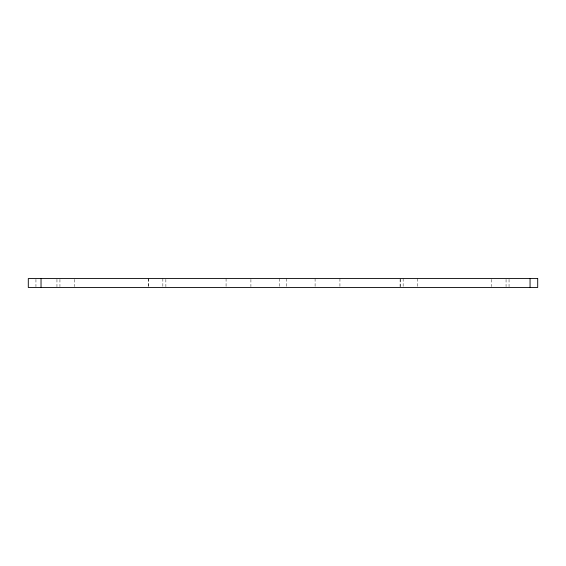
<?xml version="1.0" encoding="UTF-8"?>
<svg xmlns="http://www.w3.org/2000/svg" width="566" height="566" viewBox="0 0 566 566"><rect width="100%" height="100%" fill="white"/><g stroke="black" fill="none" stroke-linecap="round" stroke-linejoin="round"><path stroke-width="0.42" stroke-dasharray="2.83 2.12" d="M400.112 286.644L400.162 278.543M165.845 279.286L165.888 286.714M509.046 279.286L509.046 286.714M506.061 279.356L506.061 286.644M491.656 279.356L491.656 286.644M417.609 278.543L417.609 286.644M403.148 278.543L403.148 286.644M400.162 279.286L400.162 286.714M339.925 278.543L339.925 286.644M315.092 278.543L315.092 286.644M286.438 278.543L286.438 286.644M279.562 278.543L279.562 286.644M250.908 279.356L250.908 286.644M226.075 278.543L226.075 286.644M162.852 278.543L162.852 286.644M148.448 278.543L148.448 286.644M148.391 278.543L148.391 286.644M74.344 279.356L74.344 286.644M59.939 279.356L59.939 286.644M56.954 279.286L56.954 286.714M35.941 279.356L35.941 286.644"/><path stroke-width="0.85" d="M530.059 278.543L530.059 287.457M41.035 278.543L41.035 287.457M537.7 278.543L28.3 278.543L28.3 287.457L537.7 287.457L537.7 278.543"/></g></svg>
